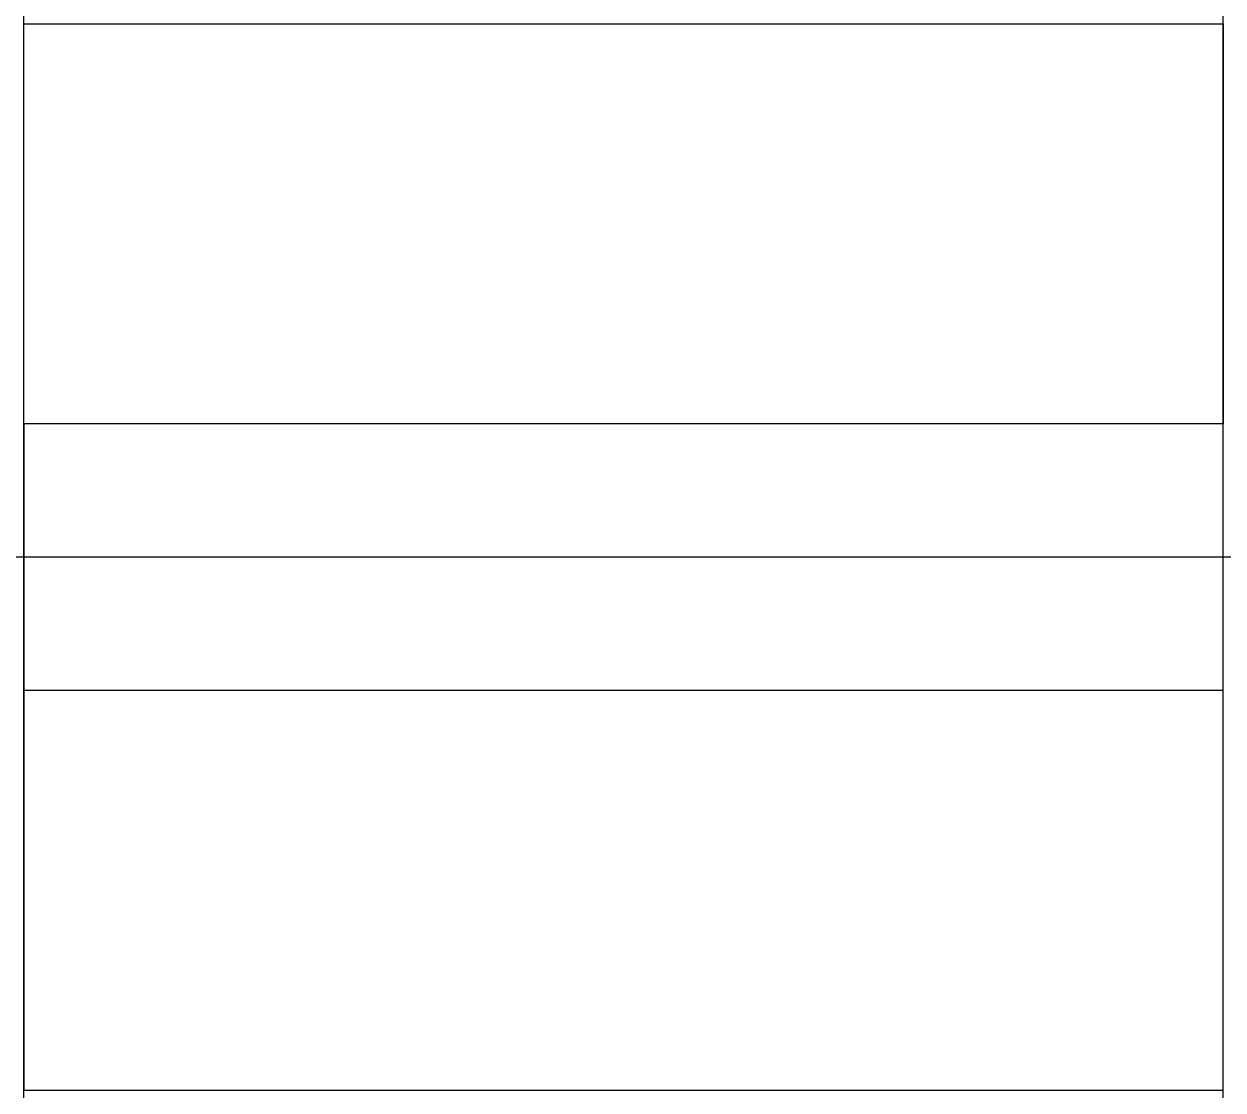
# Model space of a CAD drawing. Header units: millimetres. Extents: x 2163.02109 to 2163.03009, y 1830.45496 to 1830.46296.
import ezdxf

# ---------------------------------------------------------------- set-up
doc = ezdxf.new("R2010")
doc.units = ezdxf.units.MM
doc.header["$PDMODE"] = 2
doc.layers.add('Level 7', color=9, linetype='Continuous', lineweight=0, true_color=0xc8c8c8)

msp = doc.modelspace()

# ---------------------------------------------------------------- linework, layer by layer
for p in [(2163.0210865, 1830.4589618), (2163.0300865, 1830.4589618)]:
    msp.add_point(p)
at = {"layer": 'Level 7', "color": 2, "linetype": 'Continuous', "lineweight": 30, "flags": 128}
for points in [[(2163.0210865, 1830.4599618), (2163.0210865, 1830.4629618), (2163.0300865, 1830.4629618), (2163.0300865, 1830.4599618)], [(2163.0210865, 1830.4579618), (2163.0300865, 1830.4579618), (2163.0300865, 1830.4599618), (2163.0210865, 1830.4599618), (2163.0210865, 1830.4579618)], [(2163.0210865, 1830.4579618), (2163.0210865, 1830.4549618), (2163.0300865, 1830.4549618), (2163.0300865, 1830.4579618)]]:
    msp.add_lwpolyline(points, dxfattribs=at)

doc.saveas('drawing.dxf')
